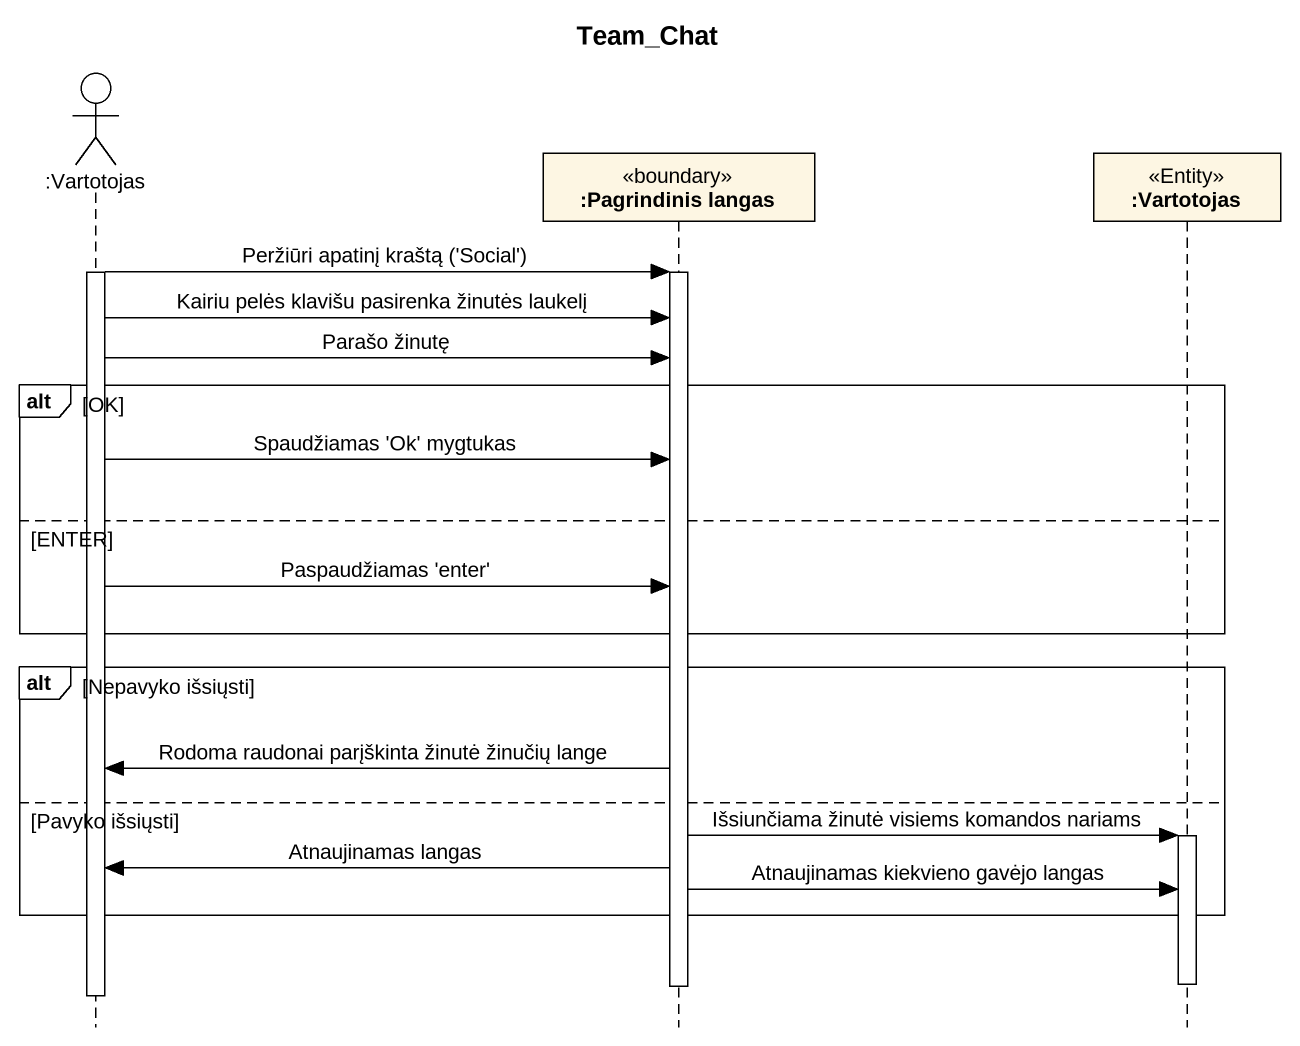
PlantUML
@startuml
title Team_Chat
hide footbox
actor ":Vartotojas" as Vartotojas
participant ":Pagrindinis langas" as Pagrindinis_langas <<boundary>>
participant ":Vartotojas" as Vartotojas_2 <<Entity>>

activate Vartotojas
Vartotojas -> Pagrindinis_langas : Peržiūri apatinį kraštą ('Social')
activate Pagrindinis_langas
Vartotojas -> Pagrindinis_langas : Kairiu pelės klavišu pasirenka žinutės laukelį
Vartotojas -> Pagrindinis_langas : Parašo žinutę
alt OK
  Vartotojas -> Pagrindinis_langas : Spaudžiamas 'Ok' mygtukas
else ENTER
  Vartotojas -> Pagrindinis_langas : Paspaudžiamas 'enter'
end
alt Nepavyko išsiųsti
  Pagrindinis_langas -> Vartotojas : Rodoma raudonai parįškinta žinutė žinučių lange
else Pavyko išsiųsti
  Pagrindinis_langas -> Vartotojas_2 : Išsiunčiama žinutė visiems komandos nariams
  activate Vartotojas_2
  Pagrindinis_langas -> Vartotojas : Atnaujinamas langas
  Pagrindinis_langas -> Vartotojas_2 : Atnaujinamas kiekvieno gavėjo langas
end
deactivate Vartotojas_2
deactivate Pagrindinis_langas
deactivate Vartotojas
@enduml
